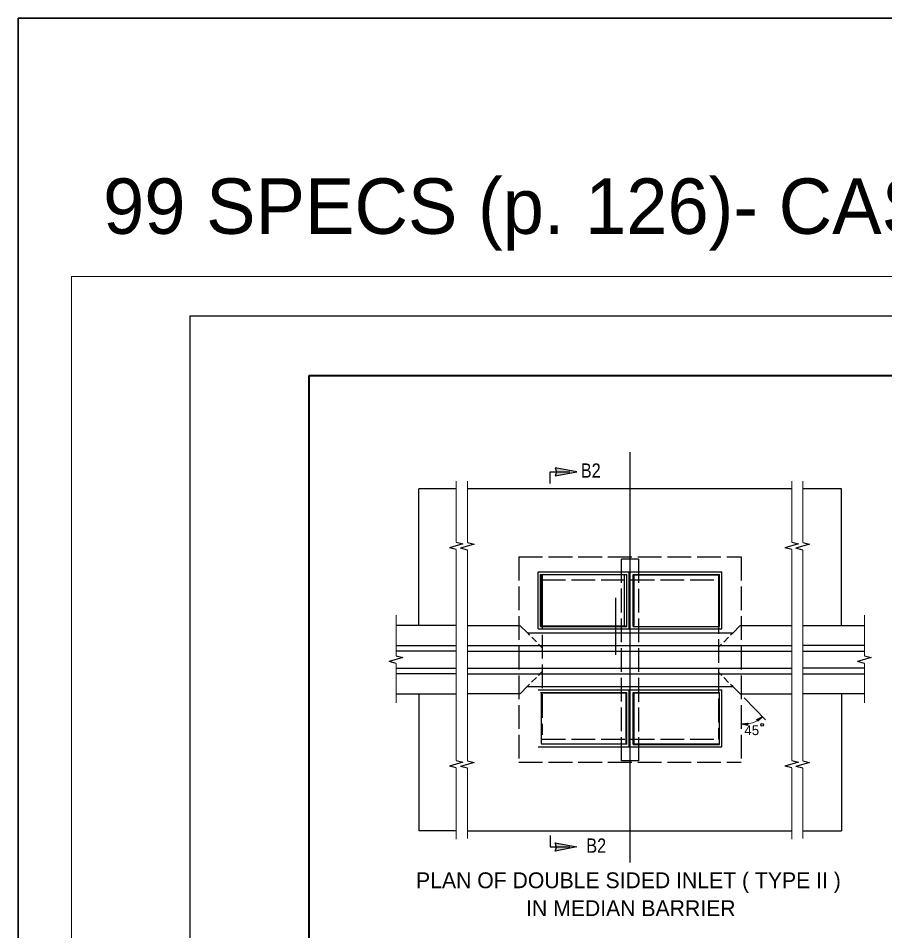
# Model space of a CAD drawing. Extents: x 124 to 525, y -471 to -16.
# Drawn here: x 136.4 to 245.9, y -131.8 to -16.5 of the extents above; entities that cross this region are included whole.
import ezdxf

# ---------------------------------------------------------------- set-up
doc = ezdxf.new("R2010")
doc.units = 0
doc.header["$LTSCALE"] = 0.5
doc.linetypes.add('LONG_DASHED', pattern=[7.5, 6, -1.5])
doc.layers.add('1', color=7, linetype='Continuous', lineweight=13)

msp = doc.modelspace()

# ---------------------------------------------------------------- hatches: boundary and pattern name
at = {"layer": '1'}
for points in [[(204.2382, -74.3049), (206.9663, -73.8053), (204.2353, -73.2872), (204.407, -73.7943)], [(204.2382, -120.6667), (206.9663, -121.1662), (204.2353, -121.6845), (204.407, -121.1773)]]:
    msp.add_hatch(color=256, dxfattribs=at).paths.add_polyline_path(points)

# ---------------------------------------------------------------- linework, layer by layer
for p, q in [((143.1697, -49.1019), (503.1697, -49.1019)), ((143.1697, -279.1019), (143.1697, -49.1019)), ((191.7624, -82.6555), (191.7624, -74.9681)), ((193.1623, -82.7147), (193.1623, -74.9681)), ((234.1289, -82.6555), (234.1289, -74.9681)), ((235.5287, -82.7147), (235.5287, -74.9681)), ((191.7624, -94.3735), (191.7624, -83.6101)), ((193.1623, -93.3387), (193.1623, -83.6693)), ((234.1289, -94.3735), (234.1289, -83.6101)), ((235.5287, -93.3387), (235.5287, -83.6693)), ((184.1461, -97.0357), (184.1461, -91.8868)), ((243.3054, -97.0357), (243.3054, -91.8868)), ((191.7624, -110.2359), (191.7624, -93.0809)), ((193.1623, -110.2752), (193.1623, -92.9432)), ((234.1289, -98.2597), (234.1289, -92.7173)), ((235.5287, -98.3116), (235.5287, -92.7692)), ((234.1289, -102.2133), (234.1289, -97.6427)), ((235.5287, -102.2652), (235.5287, -97.6946)), ((184.1461, -102.9745), (184.1461, -98.0035)), ((243.3054, -102.9745), (243.3054, -98.0035)), ((234.1289, -110.2359), (234.1289, -101.2725)), ((228.1153, -102.3302), (230.808, -105.1095)), ((235.5287, -110.2752), (235.5287, -101.445)), ((191.7624, -120.1966), (191.7624, -111.2037)), ((193.1623, -120.1178), (193.1623, -111.2233)), ((234.1289, -120.1966), (234.1289, -111.2037)), ((235.5287, -120.1178), (235.5287, -111.2233))]:
    msp.add_line(p, q, dxfattribs=at)
at = {"layer": '1', "lineweight": 40}
for p, q in [((173.1697, -61.6019), (498.1697, -61.6019)), ((173.1697, -266.6019), (173.1697, -61.6019))]:
    msp.add_line(p, q, dxfattribs=at)
at = {"layer": '1', "lineweight": 25}
for p, q in [((213.708, -72.0038), (213.708, -71.2838)), ((213.708, -123.1238), (213.708, -71.2982)), ((191.7624, -75.9278), (187.0392, -75.9278)), ((187.0392, -93.2007), (187.0392, -75.9278)), ((234.1289, -75.9278), (193.1448, -75.9278)), ((240.3912, -75.9278), (235.6248, -75.9278)), ((240.3912, -93.1142), (240.3912, -75.9351)), ((191.7624, -83.6086), (190.8833, -83.383)), ((193.1626, -83.6678), (192.2833, -83.4423)), ((234.1289, -83.6086), (233.2497, -83.383)), ((235.529, -83.6678), (234.6498, -83.4423)), ((202.0944, -86.4255), (213.6117, -86.4255)), ((202.1088, -93.6255), (202.1088, -86.4272)), ((213.6144, -93.6255), (213.6144, -86.4272)), ((213.7944, -86.4255), (225.3117, -86.4255)), ((225.3144, -93.6255), (225.3144, -86.4272)), ((202.4112, -93.3087), (202.4112, -86.7382)), ((202.4112, -86.7422), (213.3007, -86.7422)), ((202.4977, -86.8287), (202.4977, -93.2178)), ((202.5984, -86.8575), (202.5984, -87.9375)), ((213.0115, -93.2223), (213.0115, -86.8332)), ((213.2977, -93.3087), (213.2977, -86.7382)), ((214.1112, -93.3087), (214.1112, -86.7382)), ((214.1112, -86.7422), (225.0007, -86.7422)), ((214.1977, -86.8287), (214.1977, -93.2178)), ((224.9112, -86.8287), (214.2032, -86.8287)), ((224.868, -87.4191), (224.868, -88.4991)), ((224.9977, -93.3087), (224.9977, -86.7382)), ((202.5984, -88.6575), (202.5984, -90.8175)), ((211.8939, -96.9048), (211.8939, -89.7065)), ((224.868, -89.2118), (224.868, -91.3718)), ((202.5984, -91.5375), (202.5984, -93.6975)), ((224.868, -92.0918), (224.868, -94.2518)), ((191.7624, -93.2007), (184.1448, -93.2007)), ((193.2024, -93.2007), (199.7759, -93.2007)), ((200.7624, -94.1438), (199.7977, -93.2078)), ((202.4112, -93.3087), (213.3007, -93.3087)), ((202.4977, -93.2223), (213.2057, -93.2223)), ((214.1112, -93.3087), (225.0007, -93.3087)), ((226.668, -94.1727), (227.604, -93.2079)), ((227.6244, -93.2007), (234.1289, -93.2007)), ((235.5287, -93.2007), (243.2784, -93.2007)), ((200.748, -94.1367), (226.668, -94.1367)), ((200.7624, -94.1438), (201.0217, -94.4031)), ((202.0944, -93.6255), (213.6117, -93.6255)), ((213.7944, -93.6255), (225.3117, -93.6255)), ((226.668, -94.1727), (226.4088, -94.4318)), ((201.2808, -94.6623), (201.8857, -95.2815)), ((202.1304, -95.5407), (202.5624, -95.9727)), ((225.2713, -95.5406), (224.8682, -95.9437)), ((226.1497, -94.6911), (225.5305, -95.2958)), ((184.152, -95.7207), (191.7697, -95.7207)), ((191.7624, -96.4407), (184.1592, -96.4407)), ((193.2024, -95.7207), (234.1289, -95.7207)), ((193.2024, -96.4407), (234.1289, -96.4407)), ((243.2784, -95.7207), (235.5287, -95.7207)), ((235.5287, -96.4407), (243.2784, -96.4407)), ((184.1461, -97.9887), (183.2669, -97.7632)), ((243.3054, -97.9887), (242.4262, -97.7632)), ((184.152, -98.6007), (191.7697, -98.6007)), ((193.2024, -98.6007), (234.1289, -98.6007)), ((202.1446, -99.5009), (202.5766, -99.069)), ((225.3, -99.5078), (224.868, -99.0758)), ((243.2784, -98.6007), (235.5287, -98.6007)), ((191.7624, -99.3207), (184.1448, -99.3207)), ((193.2024, -99.3207), (234.1289, -99.3207)), ((201.2663, -100.3504), (201.8854, -99.7458)), ((226.1497, -100.3862), (225.5448, -99.7671)), ((235.5287, -99.3207), (243.2784, -99.3207)), ((200.748, -100.8687), (199.8123, -101.8332)), ((200.748, -100.8687), (201.0072, -100.6095)), ((200.748, -100.9047), (226.668, -100.9047)), ((202.0944, -101.3295), (213.6117, -101.3295)), ((213.6144, -108.5295), (213.6144, -101.3312)), ((213.7944, -101.3295), (225.3117, -101.3295)), ((225.3144, -108.5295), (225.3144, -101.3312)), ((226.668, -100.9047), (226.4088, -100.6455)), ((226.668, -100.9047), (227.6328, -101.8407)), ((184.1592, -101.8407), (191.7624, -101.8407)), ((187.032, -101.8407), (187.032, -119.1207)), ((199.7832, -101.8407), (193.2012, -101.8407)), ((202.4112, -101.6462), (213.3007, -101.6462)), ((202.4977, -101.7327), (202.4977, -108.1218)), ((213.2113, -101.7327), (202.5032, -101.7327)), ((213.2113, -108.1262), (213.2113, -101.7372)), ((213.2977, -108.2127), (213.2977, -101.6422)), ((214.1112, -108.2127), (214.1112, -101.6422)), ((214.1112, -101.6462), (225.0007, -101.6462)), ((214.1977, -101.7327), (214.1977, -108.1218)), ((224.9112, -101.7327), (214.2032, -101.7327)), ((224.9977, -108.2127), (224.9977, -101.6422)), ((227.6328, -101.8407), (234.1289, -101.8407)), ((243.2712, -101.8407), (235.5287, -101.8407)), ((240.3984, -101.8407), (240.3984, -119.1193)), ((230.4222, -104.7288), (229.6945, -105.1178)), ((230.4222, -104.7288), (229.8263, -105.2997)), ((227.7675, -105.6223), (228.5895, -105.5503)), ((227.7675, -105.6223), (228.5784, -105.7748)), ((202.4977, -108.1262), (213.2057, -108.1262)), ((214.1112, -108.2127), (225.0007, -108.2127)), ((214.1977, -108.1262), (224.9057, -108.1262)), ((202.0944, -108.5295), (213.6117, -108.5295)), ((213.7944, -108.5295), (225.3117, -108.5295)), ((213.708, -115.2111), (213.708, -109.8111)), ((191.7624, -111.189), (190.8833, -110.9634)), ((193.1623, -111.2282), (192.283, -111.0026)), ((234.1289, -111.189), (233.2497, -110.9634)), ((235.5287, -111.2282), (234.6495, -111.0026)), ((213.708, -116.5647), (213.708, -115.6575)), ((213.708, -122.4111), (213.708, -117.0111)), ((191.7624, -119.1207), (187.032, -119.1207)), ((193.2024, -119.1207), (234.1289, -119.1207)), ((235.5287, -119.1207), (240.3984, -119.1207)), ((213.708, -123.1238), (213.708, -122.4038))]:
    msp.add_line(p, q, dxfattribs=at)
at = {"layer": '1', "linetype": 'LONG_DASHED', "lineweight": 25}
for p, q in [((199.668, -84.5175), (199.668, -110.4375)), ((199.668, -84.5247), (227.748, -84.5247)), ((214.7664, -84.8198), (212.6064, -84.8198)), ((227.748, -84.5175), (227.748, -110.4375)), ((202.548, -87.4191), (224.868, -87.4191)), ((202.5984, -86.8575), (202.5984, -107.0175)), ((224.868, -87.4191), (224.868, -107.5647)), ((224.9112, -93.2223), (224.9112, -86.8332)), ((202.548, -107.5647), (224.868, -107.5647)), ((199.668, -110.4447), (227.748, -110.4447))]:
    msp.add_line(p, q, dxfattribs=at)
at = {"layer": '1', "lineweight": 35}
msp.add_lwpolyline([(508.5033, -16.4913), (136.4364, -16.4913), (136.4364, -285.7048), (508.5033, -285.7048)], close=True, dxfattribs=at)
at = {"layer": '1', "lineweight": 25}
for points in [[(158.1697, -274.1019), (158.1697, -54.1019), (503.1697, -54.1019)], [(203.6254, -75.2553), (203.6254, -73.7963), (206.0997, -73.7963)], [(191.7624, -82.6555), (192.6068, -82.8722), (190.8833, -83.383)], [(193.1623, -82.7147), (194.007, -82.9315), (192.2833, -83.4423)], [(234.1289, -82.6555), (234.9733, -82.8722), (233.2497, -83.383)], [(235.5287, -82.7147), (236.3734, -82.9315), (234.6498, -83.4423)], [(184.1461, -97.0357), (184.9905, -97.2523), (183.2669, -97.7632)], [(243.3054, -97.0357), (244.1498, -97.2523), (242.4262, -97.7632)], [(228.5895, -105.5503), (228.5207, -105.6607), (228.5784, -105.7748)], [(229.8263, -105.2997), (229.8109, -105.1707), (229.6945, -105.1178)], [(191.7624, -110.2359), (192.6068, -110.4526), (190.8833, -110.9634)], [(193.1623, -110.2752), (194.0067, -110.4918), (192.283, -111.0026)], [(234.1289, -110.2359), (234.9733, -110.4526), (233.2497, -110.9634)], [(235.5287, -110.2752), (236.3731, -110.4918), (234.6495, -111.0026)], [(203.6254, -119.7163), (203.6254, -121.1753), (206.0997, -121.1753)]]:
    msp.add_lwpolyline(points, dxfattribs=at)
for points in [[(204.2382, -74.3049), (206.9663, -73.8053), (204.2353, -73.2872), (204.407, -73.7943)], [(204.2382, -120.6667), (206.9663, -121.1662), (204.2353, -121.6845), (204.407, -121.1773)]]:
    msp.add_lwpolyline(points, close=True, dxfattribs=at)
at = {"layer": '1', "linetype": 'LONG_DASHED', "lineweight": 25}
msp.add_lwpolyline([(214.7664, -84.8198), (214.7664, -110.2935), (212.6064, -110.2935), (212.6064, -84.8198)], dxfattribs=at)
at = {"layer": '1', "lineweight": 25}
msp.add_arc((230.3997, -105.7603), 0.1728, 0, 359.99998, dxfattribs=at)
at = {"layer": '1'}
msp.add_ellipse((228.3292, -102.4894), major_axis=(-0.6, -3.1055), ratio=0.951779, start_param=6.28318531, end_param=7.25853328, dxfattribs=at)

# ---------------------------------------------------------------- texts
for s, height, p in [('99 SPECS (p. 126)- CAST-IN-PLACE MEDIAN BARRIER - FINAL ENGLISH 6-1-03', 7, (147.1519, -43.724)), ('45', 1.25, (228.1538, -107.0416)), ('PLAN OF DOUBLE SIDED INLET ( TYPE II )', 2, (186.6781, -126.3812)), ('IN MEDIAN BARRIER', 2, (200.5787, -129.903))]:
    msp.add_text(s, height=height, dxfattribs=at).set_placement(p)
at = {"layer": '1', "width": 0.85}
for p in [(207.494, -74.5245), (208.1793, -121.9025)]:
    msp.add_text('B2', height=1.8, dxfattribs=at).set_placement(p)

doc.saveas('drawing.dxf')
